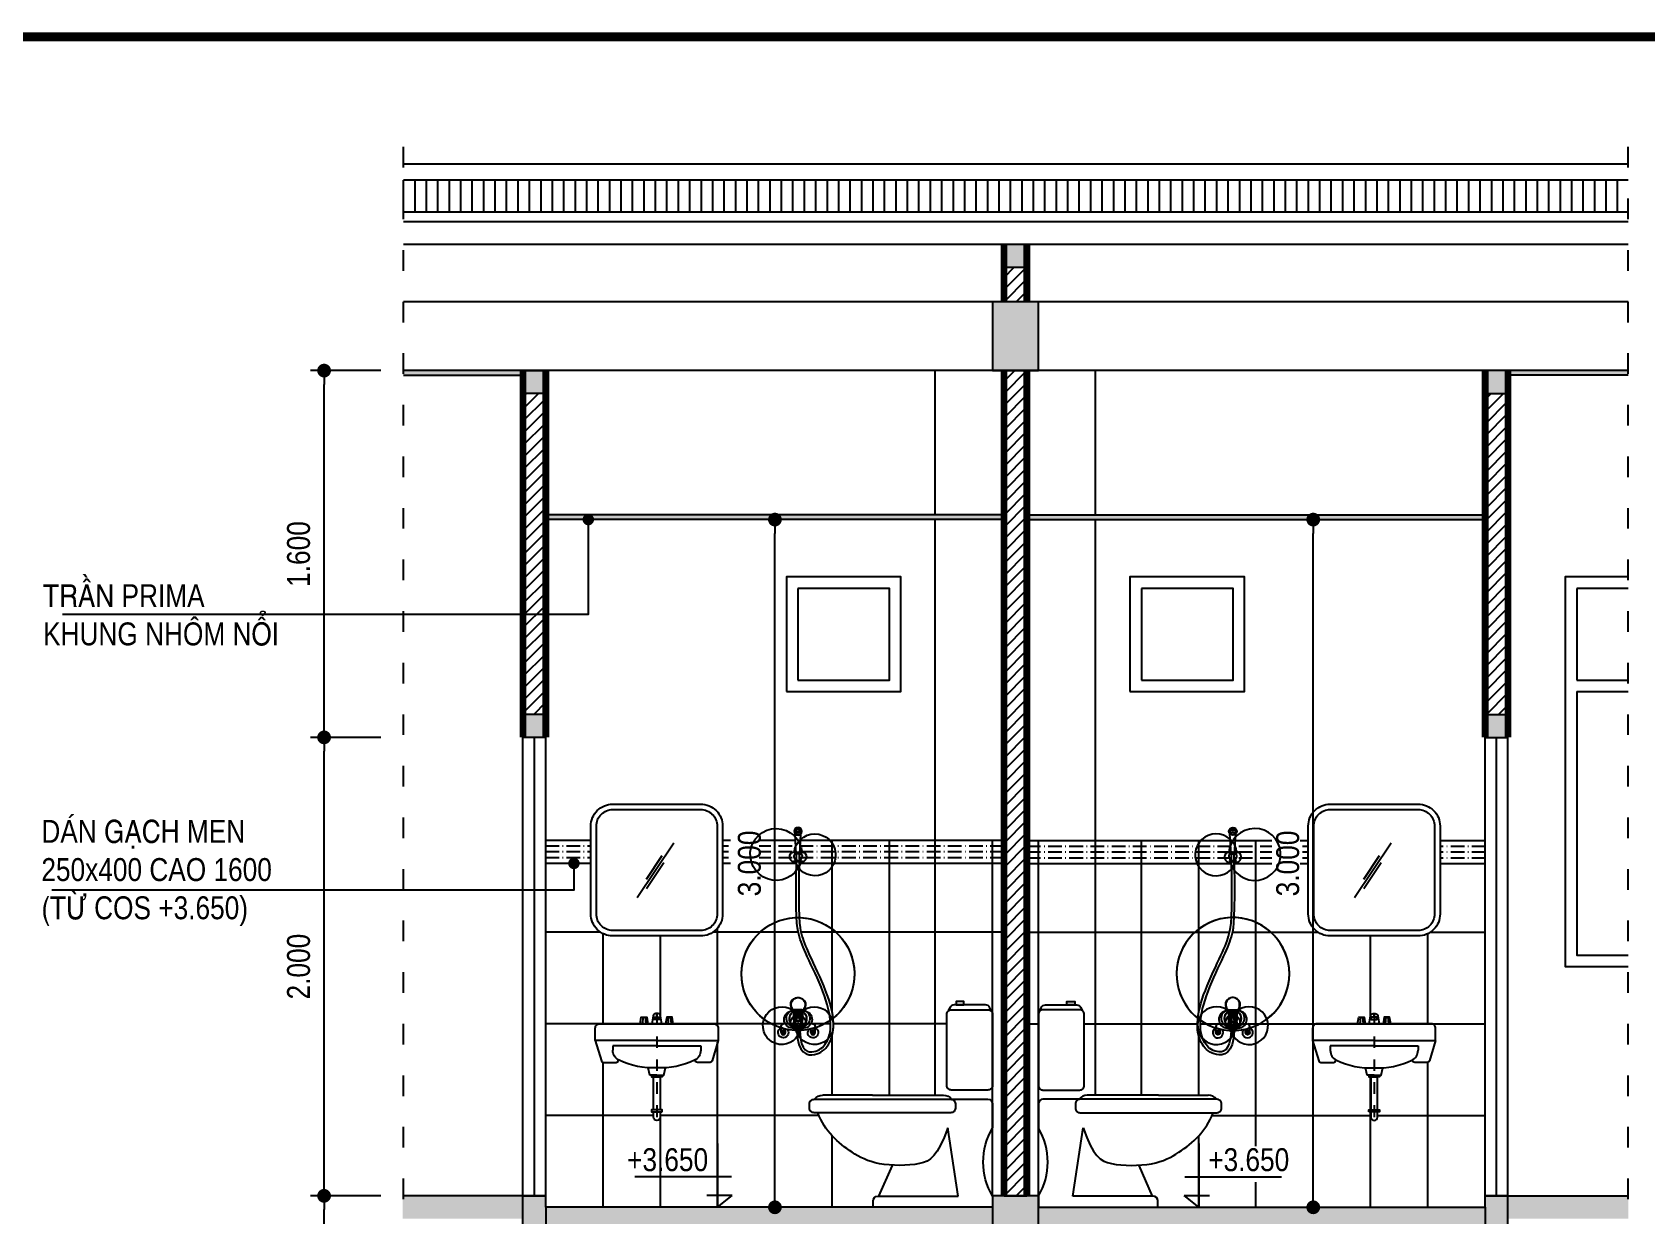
# Model space of a CAD drawing. Header units: millimetres. Extents: x 120 to 288, y 58 to 216.
# Drawn here: x 221.36 to 235.44, y 106.21 to 116.52 of the extents above; entities that cross this region are included whole.
import ezdxf

# ---------------------------------------------------------------- set-up
doc = ezdxf.new("R2010")
doc.units = ezdxf.units.MM
doc.header["$LTSCALE"] = 0.3
doc.header["$MEASUREMENT"] = 0
doc.linetypes.add('ACAD_ISO03W100', pattern=[30, 12, -18])
doc.linetypes.add('CENTER', pattern=[2, 1.25, -0.25, 0.25, -0.25])
doc.layers.get('0').update_dxf_attribs({"linetype": 'CONTINUOUS', "lineweight": 13})
doc.layers.get('DEFPOINTS').update_dxf_attribs({"linetype": 'CONTINUOUS', "lineweight": 13})
for name, color, linetype in [('HACTH', 8, 'CONTINUOUS'), ('HATCH', 8, 'CONTINUOUS'), ('LAYER 1', 1, 'CONTINUOUS'), ('LAYER 7', 7, 'CONTINUOUS'), ('LAYER1', 1, 'CONTINUOUS'), ('LAYER5', 5, 'CONTINUOUS'), ('LAYER7', 7, 'CONTINUOUS'), ('NOI-THAT-WC', 11, 'CONTINUOUS'), ('NOITHAT', 21, 'CONTINUOUS'), ('THIET-BI', 21, 'CONTINUOUS'), ('THIETBI', 25, 'CONTINUOUS'), ('VB', 94, 'CONTINUOUS')]:
    doc.layers.add(name, color=color, linetype=linetype)
doc.styles.add('HELVE-KT', font='vhelvcn.TTF')
doc.dimstyles.new('1-50', dxfattribs={"dimtxt": 0.2, "dimasz": 0.12, "dimexe": 0.12, "dimexo": 0.2, "dimgap": 0.12, "dimtad": 1, "dimdec": 3, "dimlfac": 0.5, "dimzin": 4, "dimdsep": 46, "dimtxsty": 'HELVE-KT', "dimblk1": 'DOT', "dimblk2": 'DOT', "dimsah": 1, "dimcen": -0.18, "dimadec": 3, "dimazin": 0, "dimtfac": 1, "dimtdec": 3, "dimtmove": 2, "dimatfit": 3, "dimldrblk": 'DOT', "dimfxl": 0, "dimtolj": 1, "dimtzin": 4, "dimarcsym": 0})

# ---------------------------------------------------------------- blocks, each defined once
blk = doc.blocks.new('A$C781F3B26')
at = {"layer": 'THIETBI', "linetype": 'ByBlock'}
for p, q in [((0, 451.1), (0, 346.1)), ((182.1, 471.1), (20, 471.1)), ((524.3, 488.3), (213.7, 488.3)), ((524.3, 488.3), (741.1, 488.3)), ((150, 47.9), (195.2, 346)), ((438.8, 182.5), (497.5, 47.9)), ((0, 47.9), (0, 0)), ((0, 0), (521.3, 0)), ((501.3, 47.9), (150, 47.9)), ((521.3, 0), (521.3, 27.9))]:
    blk.add_line(p, q, dxfattribs=at)
for points in [[(0, 841.3), (0, 531.3, 0.414214), (20, 511.3), (180, 511.3, 0.414214), (200, 531.3), (200, 841.3, 0.414214), (180, 861.3), (20, 861.3, 0.414214)], [(162.1, 451.1), (162.1, 432.3, 0.414214), (182.1, 412.3), (779.3, 412.3, 0.414214), (799.3, 432.3), (799.3, 451.1, 0.414214), (779.3, 471.1), (182.1, 471.1, 0.414214)]]:
    blk.add_lwpolyline(points, format="xyb", close=True, dxfattribs=at)
blk.add_lwpolyline([(5.7, 855.4), (12.3, 870.7, -0.300817), (30.7, 882.9), (167.6, 882.9, -0.283841), (185.5, 871.9), (193.3, 856.3)], format="xyb", dxfattribs=at)
blk.add_lwpolyline([(124.7, 882.9), (124.7, 898.2), (158.9, 898.2), (158.9, 882.9)], close=True, dxfattribs=at)
blk.add_lwpolyline([(195.2, 346), (211.5, 303.8), (226.8, 270.3), (241.3, 244.5), (255.6, 225.1), (270.2, 211.1), (285.4, 201.5), (301.7, 194.9), (319.5, 190.5), (339.2, 187.2), (360.4, 184.8), (382.7, 183.3), (405.5, 182.8), (428.5, 183.3), (451.1, 184.6), (473, 186.9), (493.6, 190.1), (512.5, 194.2), (530, 199), (546, 204.7), (560.9, 210.9), (574.9, 217.6), (588, 224.8), (600.5, 232.3), (612.7, 240.1), (624.5, 248), (636.1, 256), (647.5, 264.3), (658.5, 272.9), (669.3, 281.8), (679.8, 291.1), (690, 300.8), (699.8, 310.9), (709.3, 321.6), (718.4, 332.8), (727.1, 344.5), (735.3, 356.8), (743, 369.7), (750.1, 383.2), (756.6, 397.4), (762.4, 412.3)], dxfattribs=at)
for centre, radius, start, end in [((20, 451.1), 20, 90, 180), ((210.6, 450.7), 37.8, 85.15532, 147.25861), ((745, 450.7), 37.8, 32.74139, 94.84468), ((-253.9, 197), 294.5, 329.56874, 30.43126), ((501.3, 27.9), 20, 0, 90)]:
    blk.add_arc(centre, radius, start, end, dxfattribs=at)
blk = doc.blocks.new('A$C0329670A')
at = {"layer": 'THIETBI', "linetype": 'Continuous', "ltscale": 3}
for p, q in [((368, 2189), (355, 2410)), ((406, 2189), (419, 2410)), ((344, 2203), (367, 2184)), ((350, 2123), (368, 2130)), ((367, 2184), (371, 2184)), ((368, 2130), (371, 2130)), ((371, 2130), (371, 2187)), ((403, 2130), (403, 2187)), ((403, 2184), (407, 2184)), ((403, 2130), (406, 2130)), ((424, 2123), (406, 2130)), ((431, 2203), (407, 2184)), ((434, 479), (339, 479)), ((339, 479), (434, 479)), ((339, 338), (349, 432)), ((371, 432), (349, 432)), ((353, 432), (353, 440)), ((360, 424), (370, 429)), ((360, 424), (368, 400)), ((364, 366), (408, 366)), ((366, 486), (366, 479)), ((368, 400), (370, 429)), ((368, 400), (373, 424)), ((370, 429), (373, 424)), ((370, 391), (371, 386)), ((379, 424), (386, 429)), ((379, 424), (386, 397)), ((386, 397), (386, 429)), ((393, 424), (386, 429)), ((393, 424), (386, 397)), ((403, 429), (400, 424)), ((404, 400), (400, 424)), ((426, 432), (401, 432)), ((403, 391), (402, 387)), ((404, 400), (403, 429)), ((412, 424), (403, 429)), ((412, 424), (404, 400)), ((407, 486), (407, 479)), ((420, 432), (420, 440)), ((434, 338), (426, 432)), ((201, 243), (201, 306)), ((231, 250), (217, 236)), ((224, 338), (339, 338)), ((247, 243), (247, 282)), ((416, 323), (357, 323)), ((359, 313), (359, 322)), ((362, 280), (409, 276)), ((362, 276), (409, 272)), ((362, 272), (409, 267)), ((363, 284), (409, 280)), ((365, 305), (365, 296)), ((366, 284), (366, 287)), ((403, 284), (403, 287)), ((406, 305), (406, 295)), ((413, 313), (413, 322)), ((413, 313), (413, 313)), ((433, 338), (548, 338)), ((525, 243), (525, 281)), ((555, 250), (541, 236)), ((571, 243), (571, 310))]:
    blk.add_line(p, q, dxfattribs=at)
for points in [[(401, 257), (393, 178), (378, 115), (358, 67), (332, 32), (300, 10), (267, 0), (236, 0), (208, 4), (183, 11), (160, 20), (139, 31), (119, 43), (100, 58), (83, 75), (68, 94), (54, 114), (42, 136), (30, 161), (21, 187), (13, 215), (6, 245), (2, 278), (0, 312), (0, 349), (3, 387), (8, 428), (16, 470), (26, 514), (38, 559), (52, 606), (68, 654), (87, 704), (107, 754), (128, 805), (150, 856), (173, 906), (196, 954), (217, 1001), (238, 1044), (257, 1085), (274, 1122), (289, 1155), (302, 1186), (313, 1215), (323, 1243), (332, 1270), (341, 1296), (348, 1323), (355, 1352), (362, 1388), (367, 1438), (371, 1509), (374, 1608), (375, 1740), (375, 1912), (371, 2130)], [(369, 261), (361, 183), (348, 125), (330, 83), (309, 55), (286, 39), (262, 32), (238, 32), (215, 36), (193, 42), (173, 49), (154, 58), (137, 69), (122, 82), (107, 97), (94, 113), (82, 131), (70, 151), (60, 173), (51, 197), (44, 223), (38, 251), (34, 281), (32, 313), (32, 348), (35, 384), (40, 423), (47, 464), (57, 506), (69, 551), (83, 596), (99, 644), (116, 692), (136, 742), (157, 792), (180, 843), (202, 892), (224, 941), (246, 987), (267, 1031), (286, 1072), (303, 1109), (318, 1143), (331, 1174), (343, 1204), (353, 1232), (363, 1260), (371, 1287), (379, 1315), (387, 1346), (393, 1384), (399, 1436), (403, 1508), (406, 1607), (407, 1740), (407, 1912), (403, 2130)], [(344, 2203), (367, 2203)], [(371, 2123), (350, 2123)], [(424, 2123), (403, 2123)], [(407, 2203), (431, 2203)], [(367, 392), (360, 424)], [(373, 424), (379, 424)], [(393, 424), (400, 424)], [(412, 424), (405, 392)]]:
    blk.add_lwpolyline(points, dxfattribs=at)
for points in [[(339, 450), (339, 481, -0.414214), (349, 491), (425, 491, -0.450757), (434, 481), (434, 450, -0.450757), (425, 440), (349, 440, -0.414214)], [(349, 303), (349, 297, 0.414214), (359, 287), (413, 287, 0.414214), (423, 297), (423, 303, 0.414214), (413, 313), (359, 313, 0.414214)]]:
    blk.add_lwpolyline(points, format="xyb", close=True, dxfattribs=at)
blk.add_lwpolyline([(363, 284), (363, 261), (409, 261), (409, 284)], close=True, dxfattribs=at)
for centre, radius in [((224, 243), 23.1), ((224, 243), 15.8), ((224, 243), 9.79), ((548, 243), 23.1), ((548, 243), 15.8), ((548, 243), 9.79)]:
    blk.add_circle(centre, radius, dxfattribs=at)
for centre, radius, start, end in [((626, 2186), 283, 176.5617, 192.8405), ((420, 2158), 58.5, 153.254, 208.4833), ((379, 2130), 7.43, 185.8766, 258.3285), ((387, 2166), 43.7, 256.8666, 283.1334), ((396, 2130), 7.43, 281.6715, 354.1234), ((355, 2158), 58.5, 331.5167, 26.746), ((204, 2182), 228, 345.1737, 5.4241), ((348, 478), 9.73, 80.0387, 162.2042), ((328, 386), 94.2, 70.496, 83.3081), ((369, 391), 25, 183.5171, 259.5325), ((347, 399), 89, 77.7767, 87.9812), ((389, 547), 78.4, 247.5466, 267.7786), ((565, 319), 206, 166.8906, 179.2336), ((372, 419), 12.7, 100.8502, 156.5317), ((386, 395), 92.9, 89.8914, 102.6158), ((386, 432), 43.9, 244.0797, 295.9203), ((386, 351), 82.1, 78.3829, 101.6171), ((386, 432), 47.9, 251.5113, 289.589), ((383, 547), 78.4, 272.2214, 292.4534), ((387, 395), 92.9, 77.3842, 90.1086), ((400, 419), 12.7, 23.4683, 79.1498), ((426, 399), 89, 92.0188, 102.2233), ((403, 391), 25, 280.4675, 356.4829), ((208, 319), 206, 0.7664, 13.1094), ((445, 386), 94.2, 96.6919, 109.504), ((424, 478), 9.73, 17.7958, 99.9613), ((224, 243), 57.1, 113.8785, 36.3448), ((227, 313), 25.3, 95.7851, 264.2149), ((388, 882), 616, 254.5467, 267.615), ((357, 342), 18.5, 191.1725, 267.9124), ((352, 301), 14, 16.3012, 59.0267), ((343, 306), 23.9, 310.0587, 334.6134), ((386, 283), 30.7, 47.9766, 132.6197), ((386, 318), 30.7, 227.3803, 312.0234), ((426, 295), 22, 125.9377, 153.0507), ((420, 300), 14.4, 199.6158, 241.3958), ((388, 882), 616, 271.8996, 285.0388), ((415, 342), 18.5, 272.0876, 348.8275), ((548, 243), 57.1, 144.8329, 66.1215), ((546, 313), 25.3, 275.7851, 84.2149)]:
    blk.add_arc(centre, radius, start, end, dxfattribs=at)
for centre, major_axis, ratio in [((387, 2438), (42.3, 0), 0.991563), ((387, 2434), (39.3, 0), 0.972802), ((387, 2428), (-33.1, 0), 0.842711), ((387, 2418), (-16.6, 0), 0.798736)]:
    blk.add_ellipse(centre, major_axis=major_axis, ratio=ratio, dxfattribs=at)
for centre, start_param, end_param in [((387, 2201), 3.045551, 6.379227), ((387, 2192), 2.905304, 3.784173), ((387, 2192), -0.637015, 0.236289)]:
    blk.add_ellipse(centre, major_axis=(19.8, 0), ratio=0.409654, start_param=start_param, end_param=end_param, dxfattribs=at)
blk = doc.blocks.new('GLASSQ')
at = {"layer": 'THIETBI', "linetype": 'Continuous'}
for p, q in [((0.773, 16.228), (-0.894, 13.728)), ((0.234, 15.646), (-0.486, 14.565)), ((0.324, 15.329), (-0.463, 14.149))]:
    blk.add_line(p, q, dxfattribs=at)
for points in [[(-3, 13), (-3, 17, -0.414214), (-2, 18), (2, 18, -0.414214), (3, 17), (3, 13, -0.414214), (2, 12), (-2, 12, -0.414214)], [(-2.75, 13), (-2.75, 17, -0.414214), (-2, 17.75), (2, 17.75, -0.414214), (2.75, 17), (2.75, 13, -0.414214), (2, 12.25), (-2, 12.25, -0.414214)]]:
    blk.add_lwpolyline(points, format="xyb", close=True, dxfattribs=at)
blk = doc.blocks.new('LAVABO1F')
at = {"layer": 'THIETBI', "linetype": 'Continuous'}
for p, q in [((-0.628, 8.301), (-0.653, 8.001)), ((-0.528, 8.301), (-0.503, 8.001)), ((0.528, 8.301), (0.503, 8.001)), ((0.628, 8.301), (0.653, 8.001)), ((0, 7), (-2, 7)), ((-2, 7), (-2, 6.797)), ((0, 7), (2, 7)), ((2, 7), (2, 6.797)), ((0, 4), (0, 3.75))]:
    blk.add_line(p, q, dxfattribs=at)
at = {"layer": 'THIETBI', "linetype": 'CENTER'}
for p, q in [((0, 8.471), (0, 3.75)), ((0, 8.298), (0, 8.471))]:
    blk.add_line(p, q, dxfattribs=at)
at = {"layer": 'THIETBI', "linetype": 'Continuous'}
for points in [[(-0.753, 8.001), (-0.703, 8.301), (-0.453, 8.301), (-0.403, 8.001)], [(0.753, 8.001), (0.703, 8.301), (0.453, 8.301), (0.403, 8.001)], [(0, 5.672), (-0.322, 5.672), (-0.399, 6.005)], [(-0.002, 5.672), (0.319, 5.672), (0.397, 6.005)], [(-0.242, 5.672), (-0.242, 5.583), (0.104, 5.583)], [(0.239, 5.672), (0.239, 5.583), (-0.107, 5.583)], [(0.242, 5.672), (0.242, 5.583), (-0.104, 5.583)], [(0.15, 4.096), (0.15, 5.586)]]:
    blk.add_lwpolyline(points, dxfattribs=at)
for points in [[(-0.231, 8.007), (-0.171, 8.366, -0.371222), (-0.044, 8.471, 0.008086), (-0.002, 8.471, 0.008086), (0.04, 8.471, -0.371222), (0.166, 8.366), (0.226, 8.007)], [(2.8, 7.25), (2.8, 7.8, 0.414214), (2.6, 8), (0, 8), (-2.6, 8, 0.414214), (-2.8, 7.8), (-2.8, 7.25)], [(0, 7.25), (-2.8, 7.25), (-2.521, 6.321, 0.331206), (-2.426, 6.25), (-1.85, 6.25, 0.414214), (-1.75, 6.35), (-1.75, 6.364)], [(0, 7.25), (2.8, 7.25), (2.521, 6.321, -0.331206), (2.426, 6.25), (1.85, 6.25, -0.414214), (1.75, 6.35), (1.75, 6.364)], [(0, 5.583), (-0.15, 5.583), (-0.15, 4.096, 1)], [(-0.15, 4), (-0.15, 3.75, 1), (0.15, 3.75), (0.15, 4)]]:
    blk.add_lwpolyline(points, format="xyb", dxfattribs=at)
for points in [[(-0.14, 8.298), (-0.14, 8.192), (0.129, 8.192), (0.129, 8.298)], [(-0.25, 4), (-0.25, 4.096), (0.244, 4.096), (0.244, 4)]]:
    blk.add_lwpolyline(points, close=True, dxfattribs=at)
for centre, radius, start, end in [((-1.5, 6.797), 0.5, 180, 244.10207), ((1.5, 6.797), 0.5, 295.89793, 0), ((-0.188, 9.5), 3.505, 244.10207, 273.06649), ((0.188, 9.5), 3.505, 266.93351, 295.89793)]:
    blk.add_arc(centre, radius, start, end, dxfattribs=at)
blk = doc.blocks.new('_DOT')
at = {"color": 0, "linetype": 'ByBlock'}
blk.add_line((-0.5, 0), (-1, 0), dxfattribs=at)
at = {"color": 0, "linetype": 'ByBlock', "const_width": 0.5}
blk.add_lwpolyline([(-0.25, 0, 1), (0.25, 0, 1)], format="xyb", close=True, dxfattribs=at)
blk = doc.blocks.new('*D232')
at = {"layer": 'DEFPOINTS', "color": 0, "lineweight": -2, "ltscale": 5}
for p in [(232.042, 112.271), (232.542, 112.271), (232.042, 106.271)]:
    blk.add_point(p, dxfattribs=at)
at = {"layer": 'LAYER 1', "color": 0, "lineweight": -2, "ltscale": 5}
for p, q in [((232.242, 112.271), (232.662, 112.271)), ((232.542, 106.391), (232.542, 112.151)), ((232.242, 106.271), (232.662, 106.271))]:
    blk.add_line(p, q, dxfattribs=at)
at = {"layer": 'LAYER 1', "color": 0, "lineweight": -2, "ltscale": 5, "xscale": 0.12, "yscale": 0.12, "zscale": 0.12}
for p, rotation in [((232.542, 112.271), 90), ((232.542, 106.271), 270)]:
    blk.add_blockref('_DOT', p, dxfattribs=dict(at, rotation=rotation))
at = {"layer": 'LAYER 1', "color": 0, "ltscale": 5, "insert": (232.32, 109.271), "char_height": 0.2, "attachment_point": 5, "rotation": 90, "style": 'HELVE-KT'}
blk.add_mtext('\\A1;3.000', dxfattribs=at)
blk = doc.blocks.new('*D234')
at = {"layer": 'DEFPOINTS', "color": 0, "lineweight": -2, "ltscale": 5}
for p in [(227.842, 112.271), (228.342, 112.271), (228.342, 106.271)]:
    blk.add_point(p, dxfattribs=at)
at = {"layer": 'LAYER 1', "color": 0, "lineweight": -2, "ltscale": 5}
for p, q in [((228.142, 112.271), (227.722, 112.271)), ((227.842, 106.391), (227.842, 112.151)), ((228.142, 106.271), (227.722, 106.271))]:
    blk.add_line(p, q, dxfattribs=at)
at = {"layer": 'LAYER 1', "color": 0, "lineweight": -2, "ltscale": 5, "xscale": 0.12, "yscale": 0.12, "zscale": 0.12}
for p, rotation in [((227.842, 112.271), 90), ((227.842, 106.271), 270)]:
    blk.add_blockref('_DOT', p, dxfattribs=dict(at, rotation=rotation))
at = {"layer": 'LAYER 1', "color": 0, "ltscale": 5, "insert": (227.62, 109.271), "char_height": 0.2, "attachment_point": 5, "rotation": 90, "style": 'HELVE-KT'}
blk.add_mtext('\\A1;3.000', dxfattribs=at)
blk = doc.blocks.new('*D236')
at = {"layer": 'DEFPOINTS', "color": 0, "lineweight": -2, "ltscale": 5}
for p in [(223.906, 106.371), (224.6, 106.371), (224.6, 102.971)]:
    blk.add_point(p, dxfattribs=at)
at = {"layer": 'LAYER 1', "color": 0, "lineweight": -2, "ltscale": 5}
for p, q in [((224.4, 106.371), (223.786, 106.371)), ((223.906, 103.091), (223.906, 106.251)), ((224.4, 102.971), (223.786, 102.971))]:
    blk.add_line(p, q, dxfattribs=at)
at = {"layer": 'LAYER 1', "color": 0, "lineweight": -2, "ltscale": 5, "xscale": 0.12, "yscale": 0.12, "zscale": 0.12}
for p, rotation in [((223.906, 106.371), 90), ((223.906, 102.971), 270)]:
    blk.add_blockref('_DOT', p, dxfattribs=dict(at, rotation=rotation))
at = {"layer": 'LAYER 1', "color": 0, "ltscale": 5, "insert": (223.684, 104.671), "char_height": 0.2, "attachment_point": 5, "rotation": 90, "style": 'HELVE-KT'}
blk.add_mtext('\\A1;1.700', dxfattribs=at)
blk = doc.blocks.new('*D237')
at = {"layer": 'DEFPOINTS', "color": 0, "lineweight": -2, "ltscale": 5}
for p in [(223.906, 110.371), (224.6, 110.371), (224.6, 106.371)]:
    blk.add_point(p, dxfattribs=at)
at = {"layer": 'LAYER 1', "color": 0, "lineweight": -2, "ltscale": 5}
for p, q in [((224.4, 110.371), (223.786, 110.371)), ((223.906, 106.491), (223.906, 110.251)), ((224.4, 106.371), (223.786, 106.371))]:
    blk.add_line(p, q, dxfattribs=at)
at = {"layer": 'LAYER 1', "color": 0, "lineweight": -2, "ltscale": 5, "xscale": 0.12, "yscale": 0.12, "zscale": 0.12}
for p, rotation in [((223.906, 110.371), 90), ((223.906, 106.371), 270)]:
    blk.add_blockref('_DOT', p, dxfattribs=dict(at, rotation=rotation))
at = {"layer": 'LAYER 1', "color": 0, "ltscale": 5, "insert": (223.684, 108.371), "char_height": 0.2, "attachment_point": 5, "rotation": 90, "style": 'HELVE-KT'}
blk.add_mtext('\\A1;2.000', dxfattribs=at)
blk = doc.blocks.new('*D238')
at = {"layer": 'DEFPOINTS', "color": 0, "lineweight": -2, "ltscale": 5}
for p in [(223.906, 113.571), (224.6, 113.571), (224.6, 110.371)]:
    blk.add_point(p, dxfattribs=at)
at = {"layer": 'LAYER 1', "color": 0, "lineweight": -2, "ltscale": 5}
for p, q in [((224.4, 113.571), (223.786, 113.571)), ((223.906, 110.491), (223.906, 113.451)), ((224.4, 110.371), (223.786, 110.371))]:
    blk.add_line(p, q, dxfattribs=at)
at = {"layer": 'LAYER 1', "color": 0, "lineweight": -2, "ltscale": 5, "xscale": 0.12, "yscale": 0.12, "zscale": 0.12}
for p, rotation in [((223.906, 113.571), 90), ((223.906, 110.371), 270)]:
    blk.add_blockref('_DOT', p, dxfattribs=dict(at, rotation=rotation))
at = {"layer": 'LAYER 1', "color": 0, "ltscale": 5, "insert": (223.684, 111.971), "char_height": 0.2, "attachment_point": 5, "rotation": 90, "style": 'HELVE-KT'}
blk.add_mtext('\\A1;1.600', dxfattribs=at)

msp = doc.modelspace()

# ---------------------------------------------------------------- hatches: boundary and pattern name
at = {"layer": 'HACTH', "lineweight": -2, "ltscale": 0.08}
h = msp.add_hatch(color=256, dxfattribs=at)
h.paths.add_polyline_path([(230.1421, 106.3714), (229.7421, 106.3714), (229.7421, 106.3671), (229.7421, 106.3671), (229.7421, 106.2714), (229.7421, 105.6714), (230.1421, 105.6714)])
h.paths.add_polyline_path([(225.8421, 106.2714), (225.8421, 106.3714), (225.6421, 106.3714), (225.6421, 105.6714), (225.8421, 105.6714)])
h.paths.add_polyline_path([(234.2421, 106.3714), (234.0421, 106.3714), (234.0421, 106.2714), (234.0421, 105.6714), (234.2421, 105.6714)])
at = {"layer": 'HATCH', "ltscale": 5}
h = msp.add_hatch(color=256, dxfattribs=at)
h.paths.add_polyline_path([(230.1421, 114.1714), (229.7421, 114.1714), (229.7421, 113.5714), (230.1421, 113.5714)])
h.paths.add_polyline_path([(230.0421, 114.67282), (229.8421, 114.67282), (229.8421, 114.47282), (230.0421, 114.47282)])
h = msp.add_hatch(dxfattribs=at)
h.set_pattern_fill('ANSI31', color=256, scale=0.6, style=0)
h.set_pattern_definition([(45, (229.842096, 114.1714), (-0.053033, 0.053033), [])])
h.paths.add_polyline_path([(230.0421, 114.47282), (229.8421, 114.47282), (229.8421, 114.1714), (230.0421, 114.1714)])
h = msp.add_hatch(color=256, dxfattribs=at)
h.paths.add_polyline_path([(225.6421, 113.5714), (225.8421, 113.5714), (225.8421, 113.3714), (225.6421, 113.3714)])
h.paths.add_polyline_path([(225.6421, 110.5714), (225.8421, 110.5714), (225.8421, 110.3714), (225.6421, 110.3714)])
h.paths.add_polyline_path([(224.59238, 106.34208), (224.59238, 106.3714), (225.6421, 106.3714), (225.6421, 106.1714), (224.59238, 106.1714)])
h.paths.add_polyline_path([(229.7421, 106.2714), (229.7421, 106.0714), (225.8421, 106.0714), (225.8421, 106.2714)])
h = msp.add_hatch(dxfattribs=at)
h.set_pattern_fill('ANSI31', color=256, scale=0.6, style=0)
h.set_pattern_definition([(45, (229.842096, 106.3714), (-0.053033, 0.053033), [])])
h.paths.add_polyline_path([(229.8421, 106.3714), (230.0421, 106.3714), (230.0421, 113.5714), (229.8421, 113.5714)])
h = msp.add_hatch(color=256, dxfattribs=at)
h.paths.add_polyline_path([(234.2421, 113.5714), (234.0421, 113.5714), (234.0421, 113.3714), (234.2421, 113.3714)])
h.paths.add_polyline_path([(234.2421, 110.5714), (234.0421, 110.5714), (234.0421, 110.3714), (234.2421, 110.3714)])
h.paths.add_polyline_path([(235.29181, 106.34208), (235.29181, 106.3714), (234.2421, 106.3714), (234.2421, 106.1714), (235.29181, 106.1714)])
h.paths.add_polyline_path([(230.1421, 106.2714), (230.1421, 106.0714), (234.0421, 106.0714), (234.0421, 106.2714)])
h = msp.add_hatch(dxfattribs=at)
h.set_pattern_fill('ANSI31', color=256, scale=0.6, style=0)
h.set_pattern_definition([(45, (166.83553, 108.52184), (-0.05303301, 0.05303301), [])])
h.paths.add_polyline_path([(225.6421, 113.3714), (225.8421, 113.3714), (225.8421, 110.5714), (225.6421, 110.5714)])
h = msp.add_hatch(dxfattribs=at)
h.set_pattern_fill('ANSI31', color=256, scale=0.6, style=0)
h.set_pattern_definition([(45, (229.642096, 106.3714), (-0.053033, 0.053033), [])])
h.paths.add_polyline_path([(234.2421, 113.3714), (234.0421, 113.3714), (234.0421, 110.5714), (234.2421, 110.5714)])
at = {"layer": 'LAYER 1', "ltscale": 5}
h = msp.add_hatch(dxfattribs=at)
h.set_pattern_fill('LINE', color=256, scale=0.8, angle=90, style=0)
h.set_pattern_definition([(90, (224.59969, 114.95682), (-0.1, 6e-18), [])])
h.paths.add_polyline_path([(234.2421, 115.2314), (225.6421, 115.2314), (225.6421, 114.95682), (234.2421, 114.95682)])
h.paths.add_polyline_path([(225.6421, 115.2314), (224.59969, 115.2314), (224.59969, 114.95682), (225.6421, 114.95682)])
h.paths.add_polyline_path([(235.29181, 115.2314), (234.2421, 115.2314), (234.2421, 114.95682), (235.29181, 114.95682)])
at = {"layer": 'LAYER1', "ltscale": 5}
h = msp.add_hatch(color=256, dxfattribs=at)
h.paths.add_polyline_path([(225.8421, 112.3114), (229.8421, 112.3114), (229.8421, 112.2714), (225.8421, 112.2714)])
h.paths.add_polyline_path([(224.59238, 113.5714), (225.6421, 113.5714), (225.6421, 113.5314), (224.59238, 113.5314)])
h = msp.add_hatch(color=256, dxfattribs=at)
h.paths.add_polyline_path([(234.0421, 112.3114), (230.0421, 112.3114), (230.0421, 112.2714), (234.0421, 112.2714)])
h.paths.add_polyline_path([(235.29181, 113.5714), (234.2421, 113.5714), (234.2421, 113.5314), (235.29181, 113.5314)])
at = {"layer": 'VB', "ltscale": 5}
h = msp.add_hatch(dxfattribs=at)
h.set_pattern_fill('ACAD_ISO10W100', color=256, scale=0.01, style=0)
h.set_pattern_definition([(180, (229.842096, 109.2714), (0, 0.05), [0.12, -0.03, 0.005, -0.03])])
h.paths.add_polyline_path([(225.8421, 109.4714), (226.23506, 109.4714), (226.23506, 109.2714), (225.8421, 109.2714)])
h.paths.add_polyline_path([(227.8421, 109.4714), (228.02176, 109.4714), (228.03039, 109.2714), (227.8421, 109.2714)])
h.paths.add_polyline_path([(228.06587, 109.4714), (228.3421, 109.4714), (228.3421, 109.2714), (228.05599, 109.2714)])
h.paths.add_polyline_path([(228.3421, 109.4714), (228.8421, 109.4714), (228.8421, 109.2714), (228.3421, 109.2714)])
h.paths.add_polyline_path([(228.8421, 109.4714), (229.7421, 109.4714), (229.7421, 109.2714), (228.8421, 109.2714)])
h.paths.add_polyline_path([(229.7421, 109.4714), (229.8421, 109.4714), (229.8421, 109.2714), (229.7421, 109.2714)])
h.paths.add_polyline_path([(227.70331, 109.2714), (227.70331, 109.4714), (227.8421, 109.4714), (227.8421, 109.2714)])
h.paths.add_polyline_path([(227.45497, 109.4714), (227.45497, 109.2714), (227.38564, 109.2714), (227.38564, 109.4714)])
h = msp.add_hatch(dxfattribs=at)
h.set_pattern_fill('ACAD_ISO10W100', color=256, scale=0.01, style=0)
h.set_pattern_definition([(0, (230.042096, 109.2714), (0, 0.05), [0.12, -0.03, 0.005, -0.03])])
h.paths.add_polyline_path([(234.0421, 109.4714), (233.64913, 109.4714), (233.64913, 109.2714), (234.0421, 109.2714)])
h.paths.add_polyline_path([(232.0421, 109.4714), (231.86243, 109.4714), (231.8538, 109.2714), (232.0421, 109.2714)])
h.paths.add_polyline_path([(231.81832, 109.4714), (231.5421, 109.4714), (231.5421, 109.2714), (231.8282, 109.2714)])
h.paths.add_polyline_path([(231.5421, 109.4714), (231.0421, 109.4714), (231.0421, 109.2714), (231.5421, 109.2714)])
h.paths.add_polyline_path([(231.0421, 109.4714), (230.1421, 109.4714), (230.1421, 109.2714), (231.0421, 109.2714)])
h.paths.add_polyline_path([(230.1421, 109.4714), (230.0421, 109.4714), (230.0421, 109.2714), (230.1421, 109.2714)])
h.paths.add_polyline_path([(232.18088, 109.2714), (232.18088, 109.4714), (232.0421, 109.4714), (232.0421, 109.2714)])
h.paths.add_polyline_path([(232.42923, 109.4714), (232.42923, 109.2714), (232.49855, 109.2714), (232.49855, 109.4714)])

# ---------------------------------------------------------------- linework, layer by layer
at = {"layer": 'HATCH', "ltscale": 5}
msp.add_lwpolyline([(229.8421, 106.3714), (230.0421, 106.3714), (230.0421, 113.5714), (229.8421, 113.5714)], close=True, dxfattribs=at)
for points in [[(226.21283, 112.2714), (226.21283, 111.44283), (221.62143, 111.44283)], [(226.23506, 109.4714), (225.8421, 109.4714)], [(227.45497, 109.4714), (227.38564, 109.4714)], [(228.02176, 109.4714), (227.70331, 109.4714)], [(227.8421, 106.80323), (227.8421, 109.4714)], [(229.8421, 109.4714), (228.06587, 109.4714)], [(228.3421, 107.96923), (228.3421, 109.4714)], [(228.8421, 107.2481), (228.8421, 109.4714)], [(229.7421, 106.3714), (229.7421, 109.4714)], [(230.0421, 109.4714), (231.81832, 109.4714)], [(230.1421, 106.3714), (230.1421, 109.4714)], [(231.0421, 107.2481), (231.0421, 109.4714)], [(231.5421, 107.96923), (231.5421, 109.4714)], [(231.86243, 109.4714), (232.18088, 109.4714)], [(232.0421, 106.80323), (232.0421, 109.4714)], [(232.42923, 109.4714), (232.49855, 109.4714)], [(233.64913, 109.4714), (234.0421, 109.4714)], [(226.08714, 109.2714), (226.08714, 109.03786), (221.53014, 109.03786)], [(226.23506, 109.2714), (225.8421, 109.2714)], [(227.45497, 109.2714), (227.38564, 109.2714)], [(228.03039, 109.2714), (227.70331, 109.2714)], [(229.8421, 109.2714), (228.05599, 109.2714)], [(230.0421, 109.2714), (231.8282, 109.2714)], [(231.8538, 109.2714), (232.18088, 109.2714)], [(232.42923, 109.2714), (232.49855, 109.2714)], [(233.64913, 109.2714), (234.0421, 109.2714)], [(226.31935, 108.6714), (225.8421, 108.6714)], [(226.3421, 107.8714), (226.3421, 108.65819)], [(226.8421, 107.9455), (226.8421, 108.63845)], [(228.04574, 108.6714), (227.30136, 108.6714)], [(227.3421, 107.85232), (227.3421, 108.70854)], [(229.8421, 108.6714), (228.07216, 108.6714)], [(230.0421, 108.6714), (231.81203, 108.6714)], [(231.83845, 108.6714), (232.58284, 108.6714)], [(232.5421, 107.85232), (232.5421, 108.70854)], [(233.0421, 107.9455), (233.0421, 108.63845)], [(233.5421, 107.8714), (233.5421, 108.65819)], [(233.56484, 108.6714), (234.0421, 108.6714)], [(227.91103, 107.8714), (225.8421, 107.8714)], [(228.32778, 107.8714), (228.17665, 107.8714)], [(228.3421, 107.24771), (228.3421, 107.76783)], [(229.3421, 107.8714), (228.35338, 107.8714)], [(230.0421, 107.8714), (230.1421, 107.8714)], [(230.5421, 107.8714), (231.53081, 107.8714)], [(231.5421, 107.24771), (231.5421, 107.76783)], [(231.55642, 107.8714), (231.70755, 107.8714)], [(231.97317, 107.8714), (234.0421, 107.8714)], [(227.3421, 106.2714), (227.3421, 107.71205)], [(232.5421, 106.2714), (232.5421, 107.71205)], [(226.3421, 106.2714), (226.3421, 107.53607)], [(233.5421, 106.2714), (233.5421, 107.53607)], [(226.8421, 107.1228), (226.8421, 107.40799)], [(233.0421, 107.1228), (233.0421, 107.40799)], [(226.78159, 107.0714), (225.8421, 107.0714)], [(228.2269, 107.0714), (226.83912, 107.0714)], [(226.8421, 106.2714), (226.8421, 107.10435)], [(231.6573, 107.0714), (233.04508, 107.0714)], [(233.0421, 106.2714), (233.0421, 107.10435)], [(233.1026, 107.0714), (234.0421, 107.0714)], [(228.3421, 106.2714), (228.3421, 106.89365)], [(231.5421, 106.2714), (231.5421, 106.89365)], [(227.8421, 106.2714), (227.8421, 106.4904)], [(232.0421, 106.2714), (232.0421, 106.4904)]]:
    msp.add_lwpolyline(points, dxfattribs=at)
at = {"layer": 'LAYER 1', "ltscale": 5, "const_width": 0.05}
for points in [[(226.18783, 112.2714, 1), (226.23783, 112.2714, 1)], [(226.06214, 109.2714, 1), (226.11214, 109.2714, 1)]]:
    msp.add_lwpolyline(points, format="xyb", close=True, dxfattribs=at)
at = {"layer": 'LAYER 7', "linetype": 'ACAD_ISO03W100', "ltscale": 0.05}
for points in [[(235.29181, 106.34208), (235.29181, 115.69292)], [(224.59969, 106.34208), (224.59969, 115.64619)], [(224.59969, 104.94619), (224.59969, 105.39413), (224.94312, 105.51913), (224.25625, 105.76913), (224.59969, 105.89413), (224.59969, 106.34208)], [(235.29181, 104.94619), (235.29181, 105.39413), (235.63525, 105.51913), (234.94838, 105.76913), (235.29181, 105.89413), (235.29181, 106.34208)]]:
    msp.add_lwpolyline(points, dxfattribs=at)
at = {"layer": 'LAYER1', "linetype": 'Continuous', "ltscale": 0.05}
for points in [[(227.3421, 106.82702), (227.3421, 106.2714)], [(231.5421, 106.82702), (231.5421, 106.2714)], [(227.46312, 106.53707), (226.61945, 106.53707)], [(231.42107, 106.53707), (232.26474, 106.53707)], [(227.47, 106.37498), (227.24696, 106.37498)], [(227.3421, 106.2714), (227.47, 106.37498)], [(231.41419, 106.37498), (231.63723, 106.37498)], [(231.5421, 106.2714), (231.41419, 106.37498)]]:
    msp.add_lwpolyline(points, dxfattribs=at)
at = {"layer": 'LAYER5', "color": 163, "ltscale": 5}
for points in [[(227.9421, 110.7714), (228.9421, 110.7714), (228.9421, 111.7714), (227.9421, 111.7714)], [(230.9421, 110.7714), (231.9421, 110.7714), (231.9421, 111.7714), (230.9421, 111.7714)]]:
    msp.add_lwpolyline(points, close=True, dxfattribs=at)
for points in [[(235.29181, 111.7714), (234.7421, 111.7714), (234.7421, 110.7714)], [(228.0421, 111.6714), (228.0421, 110.8714)], [(228.0421, 110.8714), (228.8421, 110.8714), (228.8421, 111.6714), (228.0421, 111.6714)], [(231.0421, 111.6714), (231.0421, 110.8714)], [(231.0421, 110.8714), (231.8421, 110.8714), (231.8421, 111.6714), (231.0421, 111.6714)], [(234.8421, 111.6714), (234.8421, 110.8714)], [(235.29181, 111.6714), (234.8421, 111.6714)], [(234.8421, 110.8714), (235.29181, 110.8714)], [(234.7421, 110.7714), (234.7421, 108.3714), (235.29181, 108.3714)], [(234.8421, 110.7714), (235.29181, 110.7714)], [(234.8421, 110.7714), (234.8421, 108.4714), (235.29181, 108.4714)], [(225.6421, 106.3714), (225.6421, 110.3714)], [(225.7421, 106.3714), (225.7421, 110.3714)], [(225.8421, 106.3714), (225.8421, 110.3714)], [(234.0421, 106.3714), (234.0421, 110.3714)], [(234.1421, 106.3714), (234.1421, 110.3714)], [(234.2421, 106.3714), (234.2421, 110.3714)]]:
    msp.add_lwpolyline(points, dxfattribs=at)
at = {"layer": 'LAYER7', "linetype": 'Continuous', "const_width": 0.08}
msp.add_lwpolyline([(244.74885, 116.48282), (205.54885, 116.48282), (205.54885, 88.70791), (244.74885, 88.70791)], close=True, dxfattribs=at)
at = {"layer": 'LAYER7', "ltscale": 5}
for points in [[(235.29181, 115.3714), (224.59969, 115.3714)], [(235.29181, 115.2314), (224.59969, 115.2314)], [(224.59969, 114.95682), (235.29181, 114.95682)], [(224.59969, 114.87282), (235.29181, 114.87282)], [(224.59969, 114.67282), (235.29181, 114.67282)], [(229.8421, 114.47282), (230.0421, 114.47282)], [(235.29181, 114.1714), (224.59969, 114.1714)], [(235.29181, 113.5714), (224.59969, 113.5714)], [(229.2421, 112.3114), (229.2421, 113.5714)], [(230.6421, 112.3114), (230.6421, 113.5714)], [(224.59969, 113.5314), (225.6494, 113.5314)], [(235.29181, 113.5314), (234.2421, 113.5314)], [(229.8421, 112.3114), (225.8421, 112.3114)], [(229.8421, 112.2714), (225.8421, 112.2714)], [(229.2421, 107.2481), (229.2421, 112.2714)], [(230.0421, 112.3114), (234.0421, 112.3114)], [(230.0421, 112.2714), (234.0421, 112.2714)], [(230.6421, 107.2481), (230.6421, 112.2714)], [(225.8421, 110.5714), (225.6421, 110.5714)], [(234.0421, 110.5714), (234.2421, 110.5714)], [(225.8421, 110.3714), (225.6421, 110.3714)], [(234.0421, 110.3714), (234.2421, 110.3714)], [(225.8421, 106.3714), (224.59238, 106.3714)], [(225.8421, 106.2714), (225.8421, 105.6714), (225.6421, 105.6714), (225.6421, 106.3714), (225.8421, 106.3714)], [(225.8421, 106.2714), (225.8421, 106.3714)], [(234.0421, 106.3714), (235.29181, 106.3714)], [(234.0421, 106.2714), (234.0421, 105.6714), (234.2421, 105.6714), (234.2421, 106.3714), (234.0421, 106.3714)], [(234.0421, 106.2714), (234.0421, 106.3714)], [(229.7421, 106.2714), (225.8421, 106.2714)], [(230.1421, 106.2714), (234.0421, 106.2714)]]:
    msp.add_lwpolyline(points, dxfattribs=at)
at = {"layer": 'LAYER7', "ltscale": 5, "const_width": 0.06}
for points in [[(229.8421, 114.1714), (229.8421, 114.67282)], [(230.0421, 114.1714), (230.0421, 114.67282)], [(225.6421, 110.3714), (225.6421, 113.5714)], [(225.8421, 110.3714), (225.8421, 113.5714)], [(229.8421, 106.3714), (229.8421, 113.5714)], [(230.0421, 106.3714), (230.0421, 113.5714)], [(234.0421, 110.3714), (234.0421, 113.5714)], [(234.2421, 110.3714), (234.2421, 113.5714)]]:
    msp.add_lwpolyline(points, dxfattribs=at)
at = {"layer": 'LAYER7', "ltscale": 5}
for points in [[(229.7421, 113.5714), (230.1421, 113.5714), (230.1421, 114.1714), (229.7421, 114.1714)], [(225.8421, 113.3714), (225.6421, 113.3714), (225.6421, 113.5714), (225.8421, 113.5714)], [(234.0421, 113.3714), (234.2421, 113.3714), (234.2421, 113.5714), (234.0421, 113.5714)], [(229.7421, 105.6714), (230.1421, 105.6714), (230.1421, 106.3714), (229.7421, 106.3714)]]:
    msp.add_lwpolyline(points, close=True, dxfattribs=at)

# ---------------------------------------------------------------- block references
at = {"layer": 'NOI-THAT-WC', "yscale": 0.001999999978579581, "zscale": 0.002}
for p, xscale in [((229.7421, 106.2714), -0.001999999978579581), ((230.1421, 106.2714), 0.001999999978579581)]:
    msp.add_blockref('A$C781F3B26', p, dxfattribs=dict(at, xscale=xscale))
at = {"layer": 'NOITHAT', "yscale": 0.1917623542249203, "zscale": 0.1917623541766079}
for name, p, xscale in [('GLASSQ', (226.81035, 106.3373), 0.1917623541667126), ('GLASSQ', (233.07384, 106.3373), 0.1917623541667126), ('LAVABO1F', (226.81035, 106.3373), -0.1917623541667126), ('LAVABO1F', (233.07384, 106.3373), 0.1917623541667126)]:
    msp.add_blockref(name, p, dxfattribs=dict(at, xscale=xscale))
at = {"layer": 'THIET-BI', "yscale": 0.0007999999797903001, "zscale": 0.0008}
for p, xscale in [((228.35358, 107.60081), -0.0008000000088941306), ((231.53061, 107.60081), 0.0008000000088941306)]:
    msp.add_blockref('A$C0329670A', p, dxfattribs=dict(at, xscale=xscale))

# ---------------------------------------------------------------- texts
at = {"layer": 'LAYER1', "linetype": 'Continuous', "ltscale": 0.05, "char_height": 0.2, "style": 'HELVE-KT'}
for s, insert, width, attachment_point in [('TRAÀN PRIMA \\PKHUNG NHOÂM NOÅI', (221.45247, 111.16853), 5.2618645, 7), ('DAÙN GAÏCH MEN \\P250x400 CAO 1600 \\P(TÖØ COS +3.650)', (221.43766, 108.72409), 5.2618645, 7), ('+3.650', (227.25887, 106.78651), 15.1845217, 3), ('+3.650', (231.62532, 106.78651), 15.1845217, 1)]:
    msp.add_mtext(s, dxfattribs=dict(at, insert=insert, width=width, attachment_point=attachment_point))

# ---------------------------------------------------------------- dimensions: what is measured, and where the dimension line sits
at = {"layer": 'LAYER 1', "ltscale": 5}
for base, p1, p2, picture, middle in [((223.90602, 113.5714), (224.59969, 110.3714), (224.59969, 113.5714), '*D238', (223.68389, 111.9714)), ((227.8421, 112.2714), (228.3421, 106.2714), (228.3421, 112.2714), '*D234', (227.61996, 109.2714)), ((232.5421, 112.2714), (232.0421, 106.2714), (232.0421, 112.2714), '*D232', (232.31996, 109.2714)), ((223.90602, 110.3714), (224.59969, 106.3714), (224.59969, 110.3714), '*D237', (223.68389, 108.3714)), ((223.90602, 106.3714), (224.59969, 102.9714), (224.59969, 106.3714), '*D236', (223.68389, 104.6714))]:
    dim = msp.add_linear_dim(base=base, p1=p1, p2=p2, angle=90, dimstyle='1-50', dxfattribs=at)
    dim.commit()
    dim.dimension.update_dxf_attribs({"geometry": picture, "text_midpoint": middle})

doc.saveas('drawing.dxf')
